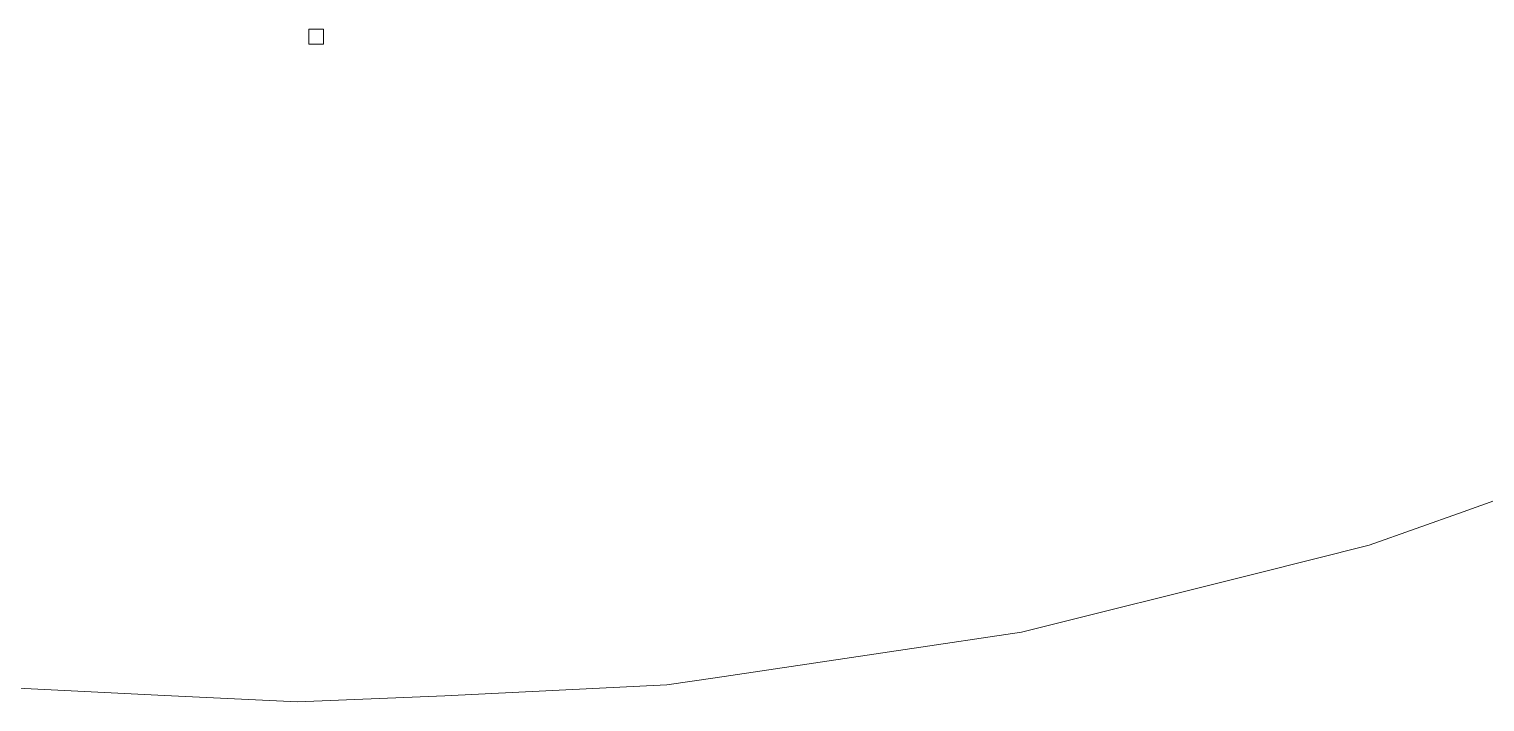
# Model space of a CAD drawing. Header units: centimetres. Extents: x -214 to 137, y -175 to 4.
# Drawn here: x 1 to 6.57, y -125.01 to -122.43 of the extents above; entities that cross this region are included whole.
import ezdxf

# ---------------------------------------------------------------- set-up
doc = ezdxf.new("R2010")
doc.units = ezdxf.units.CM
doc.header["$MEASUREMENT"] = 0
doc.layers.add('layer 1', color=7, linetype='Continuous')

msp = doc.modelspace()

# ---------------------------------------------------------------- linework, layer by layer
at = {"layer": 'layer 1', "color": 5, "lineweight": 9}
for points in [[(2.12601, -122.42976), (2.12601, -122.42976), (2.06886, -122.42976), (2.06886, -122.42976)], [(2.06886, -122.42976), (2.06886, -122.42976), (2.06886, -122.48691), (2.06886, -122.48691)], [(2.12601, -122.48691), (2.12601, -122.48691), (2.12601, -122.42976), (2.12601, -122.42976)], [(2.06886, -122.48691), (2.06886, -122.48691), (2.12601, -122.48691), (2.12601, -122.48691)], [(6.49125, -124.27952), (6.49125, -124.27952), (7.42446, -123.94562), (7.42446, -123.94562)], [(6.13156, -124.40822), (6.13156, -124.40822), (6.49125, -124.27952), (6.49125, -124.27952)], [(5.6991, -124.51655), (5.6991, -124.51655), (6.13156, -124.40822), (6.13156, -124.40822)], [(4.79954, -124.74187), (4.79954, -124.74187), (5.6991, -124.51655), (5.6991, -124.51655)], [(4.35323, -124.80807), (4.35323, -124.80807), (4.79954, -124.74187), (4.79954, -124.74187)], [(3.62566, -124.916), (3.62566, -124.916), (4.35323, -124.80807), (4.35323, -124.80807)], [(3.44123, -124.94336), (3.44123, -124.94336), (3.62566, -124.916), (3.62566, -124.916)], [(0.69819, -124.94336), (0.69819, -124.94336), (1.51608, -124.98354), (1.51608, -124.98354)], [(2.59049, -124.98515), (2.59049, -124.98515), (3.44123, -124.94336), (3.44123, -124.94336)], [(1.51608, -124.98354), (1.51608, -124.98354), (2.0253, -125.00856), (2.0253, -125.00856)], [(2.0253, -125.00856), (2.0253, -125.00856), (2.59049, -124.98515), (2.59049, -124.98515)]]:
    msp.add_open_spline(points, degree=3, dxfattribs=at)

doc.saveas('drawing.dxf')
